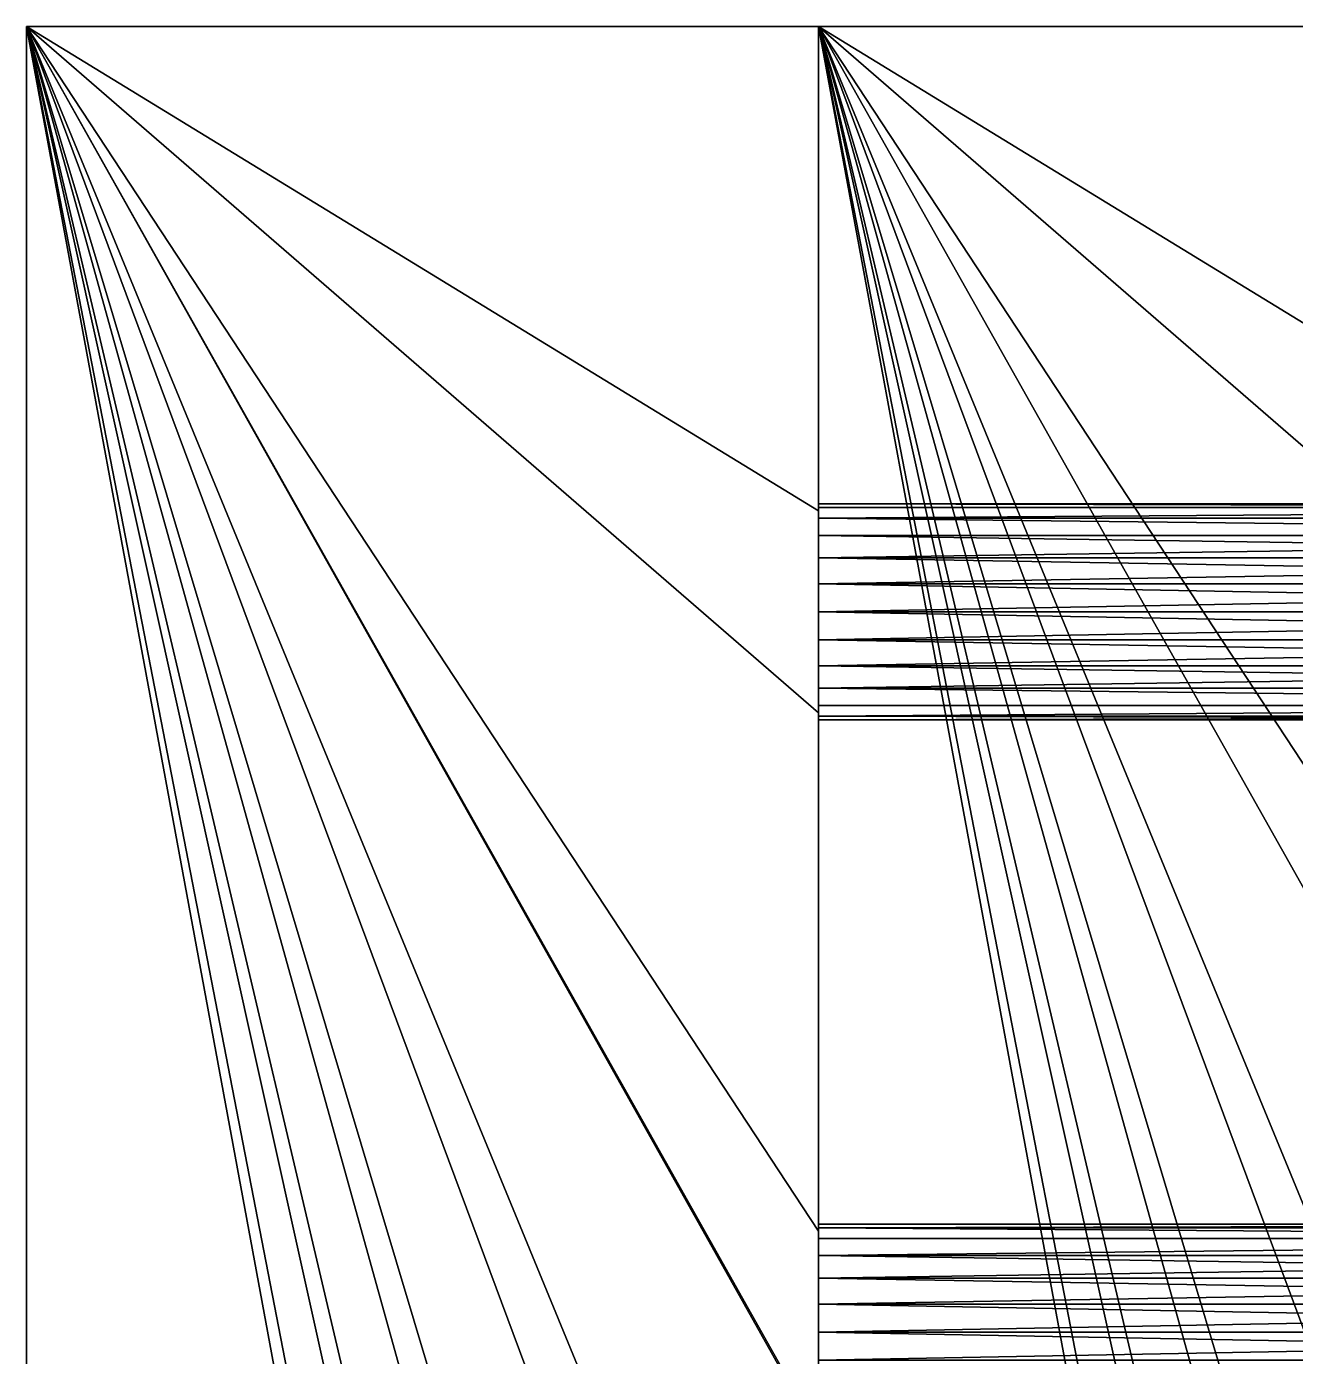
# Model space of a CAD drawing. Header units: metres. Extents: x -32 to 32, y 0 to 66.2.
# Drawn here: x -32 to -14.38, y 47.79 to 66.25 of the extents above; entities that cross this region are included whole.
import ezdxf

# ---------------------------------------------------------------- set-up
doc = ezdxf.new("R2010")
doc.units = ezdxf.units.M

msp = doc.modelspace()

# ---------------------------------------------------------------- linework, layer by layer
at = {"layer": 'STL2DXF'}
for points in [[(-32, 0, 1), (0, 66.25, 1), (0, 0, 1)], [(0, 66.25, 1), (-32, 0, 1), (-32, 66.25, 1)], [(-32, 0, 10.125), (-21, 6.722, 10.125), (-32, 66.25, 10.125)], [(-32, 66.25, 10.125), (-21, 6.722, 10.125), (-21, 9.528, 10.125)], [(-32, 66.25, 10.125), (-21, 9.528, 10.125), (-21, 16.722, 10.125)], [(-32, 66.25, 10.125), (-21, 16.722, 10.125), (-21, 19.528, 10.125)], [(-32, 66.25, 10.125), (-21, 19.528, 10.125), (-21, 26.722, 10.125)], [(-32, 66.25, 10.125), (-21, 26.722, 10.125), (-21, 29.528, 10.125)], [(-32, 66.25, 10.125), (-21, 29.528, 10.125), (-21, 36.722, 10.125)], [(-32, 66.25, 10.125), (-21, 36.722, 10.125), (-21, 39.528, 10.125)], [(-32, 66.25, 10.125), (-21, 39.528, 10.125), (-21, 46.676, 10.125)], [(-32, 66.25, 10.125), (-21, 46.676, 10.125), (-21, 46.722, 10.125)], [(-32, 66.25, 10.125), (-21, 46.722, 10.125), (-21, 49.528, 10.125)], [(-32, 66.25, 10.125), (-21, 49.528, 10.125), (-21, 56.722, 10.125)], [(-32, 66.25, 10.125), (-21, 56.722, 10.125), (-21, 59.528, 10.125)], [(-32, 66.25, 10.125), (-21, 59.528, 10.125), (-21, 66.25, 10.125)], [(-32, 0, 1), (-32, 66.25, 10.125), (-32, 66.25, 1)], [(-32, 66.25, 10.125), (-32, 0, 1), (-32, 0, 10.125)], [(-21, 66.25, 10.125), (0, 66.25, 1), (-32, 66.25, 1)], [(-21, 66.25, 10.125), (-32, 66.25, 1), (-32, 66.25, 10.125)], [(-21, 59.574, 10.237), (-21, 66.25, 10.125), (-21, 59.528, 10.125)], [(-21, 66.25, 10.125), (-21, 59.574, 10.237), (-21, 66.25, 20.125)], [(-21, 66.25, 20.125), (-21, 59.574, 10.237), (-21, 59.625, 10.625)], [(-21, 66.25, 20.125), (-21, 59.625, 10.625), (-21, 59.574, 11.013)], [(-21, 66.25, 20.125), (-21, 59.574, 11.013), (-21, 59.424, 11.375)], [(-21, 66.25, 20.125), (-21, 59.424, 11.375), (-21, 59.186, 11.686)], [(-21, 66.25, 20.125), (-21, 59.186, 11.686), (-21, 58.875, 11.924)], [(-21, 66.25, 20.125), (-21, 58.875, 11.924), (-21, 58.513, 12.074)], [(-21, 66.25, 20.125), (-21, 58.513, 12.074), (-21, 58.125, 12.125)], [(-21, 66.25, 20.125), (-21, 58.125, 12.125), (-21, 28.125, 12.125)], [(-21, 66.25, 20.125), (-21, 28.125, 12.125), (-21, 0, 20.125)], [(-21, 0, 20.125), (-10, 6.722, 20.125), (-21, 66.25, 20.125)], [(-21, 66.25, 20.125), (-10, 6.722, 20.125), (-10, 9.528, 20.125)], [(-21, 66.25, 20.125), (-10, 9.528, 20.125), (-10, 16.722, 20.125)], [(-21, 66.25, 20.125), (-10, 16.722, 20.125), (-10, 19.528, 20.125)], [(-21, 66.25, 20.125), (-10, 19.528, 20.125), (-10, 26.722, 20.125)], [(-21, 66.25, 20.125), (-10, 26.722, 20.125), (-10, 29.528, 20.125)], [(-21, 66.25, 20.125), (-10, 29.528, 20.125), (-10, 36.722, 20.125)], [(-21, 66.25, 20.125), (-10, 36.722, 20.125), (-10, 39.528, 20.125)], [(-21, 66.25, 20.125), (-10, 39.528, 20.125), (-10, 46.722, 20.125)], [(-21, 66.25, 20.125), (-10, 46.722, 20.125), (-10, 49.528, 20.125)], [(-21, 66.25, 20.125), (-10, 49.528, 20.125), (-10, 56.722, 20.125)], [(-21, 66.25, 20.125), (-10, 56.722, 20.125), (-10, 59.528, 20.125)], [(-21, 66.25, 20.125), (-10, 59.528, 20.125), (-10, 66.25, 20.125)], [(-10, 66.25, 20.125), (0, 66.25, 1), (-21, 66.25, 10.125)], [(-10, 66.25, 20.125), (-21, 66.25, 10.125), (-21, 66.25, 20.125)], [(-21, 59.625, 10.625), (0, 59.574, 10.237), (0, 59.625, 10.625)], [(0, 59.574, 10.237), (-21, 59.625, 10.625), (-21, 59.574, 10.237)], [(0, 59.574, 11.013), (-21, 59.625, 10.625), (0, 59.625, 10.625)], [(-21, 59.625, 10.625), (0, 59.574, 11.013), (-21, 59.574, 11.013)], [(-21, 59.424, 11.375), (0, 59.574, 11.013), (0, 59.424, 11.375)], [(0, 59.574, 11.013), (-21, 59.424, 11.375), (-21, 59.574, 11.013)], [(0, 59.574, 10.237), (-21, 59.424, 9.875), (0, 59.424, 9.875)], [(-21, 59.424, 9.875), (0, 59.574, 10.237), (-21, 59.574, 10.237)], [(-21, 59.424, 9.875), (-21, 59.574, 10.237), (-21, 59.528, 10.125)], [(-21, 59.424, 9.875), (-21, 56.722, 10.125), (-21, 59.528, 10.125)], [(0, 59.186, 11.686), (-21, 59.424, 11.375), (0, 59.424, 11.375)], [(-21, 59.424, 11.375), (0, 59.186, 11.686), (-21, 59.186, 11.686)], [(-21, 59.424, 9.875), (0, 59.186, 9.564), (0, 59.424, 9.875)], [(0, 59.186, 9.564), (-21, 59.424, 9.875), (-21, 59.186, 9.564)], [(-21, 59.186, 9.564), (-21, 56.826, 9.875), (-21, 59.424, 9.875)], [(-21, 59.424, 9.875), (-21, 56.826, 9.875), (-21, 56.722, 10.125)], [(-21, 59.186, 11.686), (0, 58.875, 11.924), (-21, 58.875, 11.924)], [(0, 58.875, 11.924), (-21, 59.186, 11.686), (0, 59.186, 11.686)], [(0, 59.186, 9.564), (-21, 58.875, 9.326), (0, 58.875, 9.326)], [(-21, 58.875, 9.326), (0, 59.186, 9.564), (-21, 59.186, 9.564)], [(-21, 58.875, 9.326), (-21, 57.064, 9.564), (-21, 59.186, 9.564)], [(-21, 59.186, 9.564), (-21, 57.064, 9.564), (-21, 56.826, 9.875)], [(-21, 58.875, 11.924), (0, 58.513, 12.074), (-21, 58.513, 12.074)], [(0, 58.513, 12.074), (-21, 58.875, 11.924), (0, 58.875, 11.924)], [(0, 58.875, 9.326), (-21, 58.513, 9.176), (0, 58.513, 9.176)], [(-21, 58.513, 9.176), (0, 58.875, 9.326), (-21, 58.875, 9.326)], [(-21, 58.513, 9.176), (-21, 57.375, 9.326), (-21, 58.875, 9.326)], [(-21, 58.875, 9.326), (-21, 57.375, 9.326), (-21, 57.064, 9.564)], [(-21, 58.513, 12.074), (0, 58.125, 12.125), (-21, 58.125, 12.125)], [(0, 58.125, 12.125), (-21, 58.513, 12.074), (0, 58.513, 12.074)], [(0, 58.513, 9.176), (-21, 58.125, 9.125), (0, 58.125, 9.125)], [(-21, 58.125, 9.125), (0, 58.513, 9.176), (-21, 58.513, 9.176)], [(-21, 57.737, 9.176), (-21, 58.513, 9.176), (-21, 58.125, 9.125)], [(-21, 58.513, 9.176), (-21, 57.737, 9.176), (-21, 57.375, 9.326)], [(-21, 48.125, 12.125), (-21, 28.125, 12.125), (-21, 58.125, 12.125)], [(-21, 57.737, 12.074), (-21, 48.513, 12.074), (-21, 58.125, 12.125)], [(-21, 58.125, 12.125), (-21, 48.513, 12.074), (-21, 48.125, 12.125)], [(-21, 58.125, 12.125), (0, 57.737, 12.074), (-21, 57.737, 12.074)], [(0, 57.737, 12.074), (-21, 58.125, 12.125), (0, 58.125, 12.125)], [(0, 58.125, 9.125), (-21, 57.737, 9.176), (0, 57.737, 9.176)], [(-21, 57.737, 9.176), (0, 58.125, 9.125), (-21, 58.125, 9.125)], [(-21, 57.375, 11.924), (-21, 48.875, 11.924), (-21, 57.737, 12.074)], [(-21, 57.737, 12.074), (-21, 48.875, 11.924), (-21, 48.513, 12.074)], [(-21, 57.737, 12.074), (0, 57.375, 11.924), (-21, 57.375, 11.924)], [(0, 57.375, 11.924), (-21, 57.737, 12.074), (0, 57.737, 12.074)], [(0, 57.737, 9.176), (-21, 57.375, 9.326), (0, 57.375, 9.326)], [(-21, 57.375, 9.326), (0, 57.737, 9.176), (-21, 57.737, 9.176)], [(-21, 57.064, 11.686), (-21, 49.186, 11.686), (-21, 57.375, 11.924)], [(-21, 57.375, 11.924), (-21, 49.186, 11.686), (-21, 48.875, 11.924)], [(-21, 57.375, 11.924), (0, 57.064, 11.686), (-21, 57.064, 11.686)], [(0, 57.064, 11.686), (-21, 57.375, 11.924), (0, 57.375, 11.924)], [(0, 57.375, 9.326), (-21, 57.064, 9.564), (0, 57.064, 9.564)], [(-21, 57.064, 9.564), (0, 57.375, 9.326), (-21, 57.375, 9.326)], [(-21, 56.826, 11.375), (-21, 49.424, 11.375), (-21, 57.064, 11.686)], [(-21, 57.064, 11.686), (-21, 49.424, 11.375), (-21, 49.186, 11.686)], [(0, 56.826, 11.375), (-21, 57.064, 11.686), (0, 57.064, 11.686)], [(-21, 57.064, 11.686), (0, 56.826, 11.375), (-21, 56.826, 11.375)], [(-21, 57.064, 9.564), (0, 56.826, 9.875), (0, 57.064, 9.564)], [(0, 56.826, 9.875), (-21, 57.064, 9.564), (-21, 56.826, 9.875)], [(-21, 56.676, 11.013), (-21, 49.574, 11.013), (-21, 56.826, 11.375)], [(-21, 56.826, 11.375), (-21, 49.574, 11.013), (-21, 49.424, 11.375)], [(-21, 56.676, 11.013), (0, 56.826, 11.375), (0, 56.676, 11.013)], [(0, 56.826, 11.375), (-21, 56.676, 11.013), (-21, 56.826, 11.375)], [(0, 56.826, 9.875), (-21, 56.676, 10.237), (0, 56.676, 10.237)], [(-21, 56.676, 10.237), (0, 56.826, 9.875), (-21, 56.826, 9.875)], [(-21, 56.676, 10.237), (-21, 56.826, 9.875), (-21, 56.722, 10.125)], [(-21, 49.574, 10.237), (-21, 56.722, 10.125), (-21, 49.528, 10.125)], [(-21, 56.722, 10.125), (-21, 49.574, 10.237), (-21, 56.676, 10.237)], [(-21, 56.676, 10.237), (-21, 49.574, 10.237), (-21, 49.625, 10.625)], [(-21, 56.676, 10.237), (-21, 49.625, 10.625), (-21, 56.625, 10.625)], [(-21, 56.625, 10.625), (-21, 49.574, 11.013), (-21, 56.676, 11.013)], [(-21, 56.625, 10.625), (0, 56.676, 11.013), (0, 56.625, 10.625)], [(0, 56.676, 11.013), (-21, 56.625, 10.625), (-21, 56.676, 11.013)], [(-21, 56.676, 10.237), (0, 56.625, 10.625), (0, 56.676, 10.237)], [(0, 56.625, 10.625), (-21, 56.676, 10.237), (-21, 56.625, 10.625)], [(-21, 56.625, 10.625), (-21, 49.625, 10.625), (-21, 49.574, 11.013)], [(0, 49.625, 10.625), (-21, 49.574, 10.237), (0, 49.574, 10.237)], [(-21, 49.574, 10.237), (0, 49.625, 10.625), (-21, 49.625, 10.625)], [(-21, 49.574, 11.013), (0, 49.625, 10.625), (0, 49.574, 11.013)], [(0, 49.625, 10.625), (-21, 49.574, 11.013), (-21, 49.625, 10.625)], [(0, 49.424, 11.375), (-21, 49.574, 11.013), (0, 49.574, 11.013)], [(-21, 49.574, 11.013), (0, 49.424, 11.375), (-21, 49.424, 11.375)], [(-21, 49.574, 10.237), (0, 49.424, 9.875), (0, 49.574, 10.237)], [(0, 49.424, 9.875), (-21, 49.574, 10.237), (-21, 49.424, 9.875)], [(-21, 49.424, 9.875), (-21, 49.574, 10.237), (-21, 49.528, 10.125)], [(-21, 49.424, 9.875), (-21, 46.722, 10.125), (-21, 49.528, 10.125)], [(-21, 49.186, 11.686), (0, 49.424, 11.375), (0, 49.186, 11.686)], [(0, 49.424, 11.375), (-21, 49.186, 11.686), (-21, 49.424, 11.375)], [(0, 49.424, 9.875), (-21, 49.186, 9.564), (0, 49.186, 9.564)], [(-21, 49.186, 9.564), (0, 49.424, 9.875), (-21, 49.424, 9.875)], [(-21, 49.186, 9.564), (-21, 46.826, 9.875), (-21, 49.424, 9.875)], [(-21, 49.424, 9.875), (-21, 46.826, 9.875), (-21, 46.722, 10.125)], [(-21, 49.186, 11.686), (0, 48.875, 11.924), (-21, 48.875, 11.924)], [(0, 48.875, 11.924), (-21, 49.186, 11.686), (0, 49.186, 11.686)], [(0, 49.186, 9.564), (-21, 48.875, 9.326), (0, 48.875, 9.326)], [(-21, 48.875, 9.326), (0, 49.186, 9.564), (-21, 49.186, 9.564)], [(-21, 48.875, 9.326), (-21, 47.064, 9.564), (-21, 49.186, 9.564)], [(-21, 49.186, 9.564), (-21, 47.064, 9.564), (-21, 46.826, 9.875)], [(-21, 48.875, 11.924), (0, 48.513, 12.074), (-21, 48.513, 12.074)], [(0, 48.513, 12.074), (-21, 48.875, 11.924), (0, 48.875, 11.924)], [(0, 48.875, 9.326), (-21, 48.513, 9.176), (0, 48.513, 9.176)], [(-21, 48.513, 9.176), (0, 48.875, 9.326), (-21, 48.875, 9.326)], [(-21, 48.513, 9.176), (-21, 47.375, 9.326), (-21, 48.875, 9.326)], [(-21, 48.875, 9.326), (-21, 47.375, 9.326), (-21, 47.064, 9.564)], [(-21, 48.513, 12.074), (0, 48.125, 12.125), (-21, 48.125, 12.125)], [(0, 48.125, 12.125), (-21, 48.513, 12.074), (0, 48.513, 12.074)], [(0, 48.513, 9.176), (-21, 48.125, 9.125), (0, 48.125, 9.125)], [(-21, 48.125, 9.125), (0, 48.513, 9.176), (-21, 48.513, 9.176)], [(-21, 47.737, 9.176), (-21, 48.513, 9.176), (-21, 48.125, 9.125)], [(-21, 48.513, 9.176), (-21, 47.737, 9.176), (-21, 47.375, 9.326)], [(-21, 38.125, 12.125), (-21, 28.125, 12.125), (-21, 48.125, 12.125)], [(-21, 47.737, 12.074), (-21, 38.125, 12.125), (-21, 48.125, 12.125)], [(-21, 48.125, 12.125), (0, 47.737, 12.074), (-21, 47.737, 12.074)], [(0, 47.737, 12.074), (-21, 48.125, 12.125), (0, 48.125, 12.125)], [(0, 48.125, 9.125), (-21, 47.737, 9.176), (0, 47.737, 9.176)], [(-21, 47.737, 9.176), (0, 48.125, 9.125), (-21, 48.125, 9.125)]]:
    msp.add_3dface(points, dxfattribs=at)

doc.saveas('drawing.dxf')
